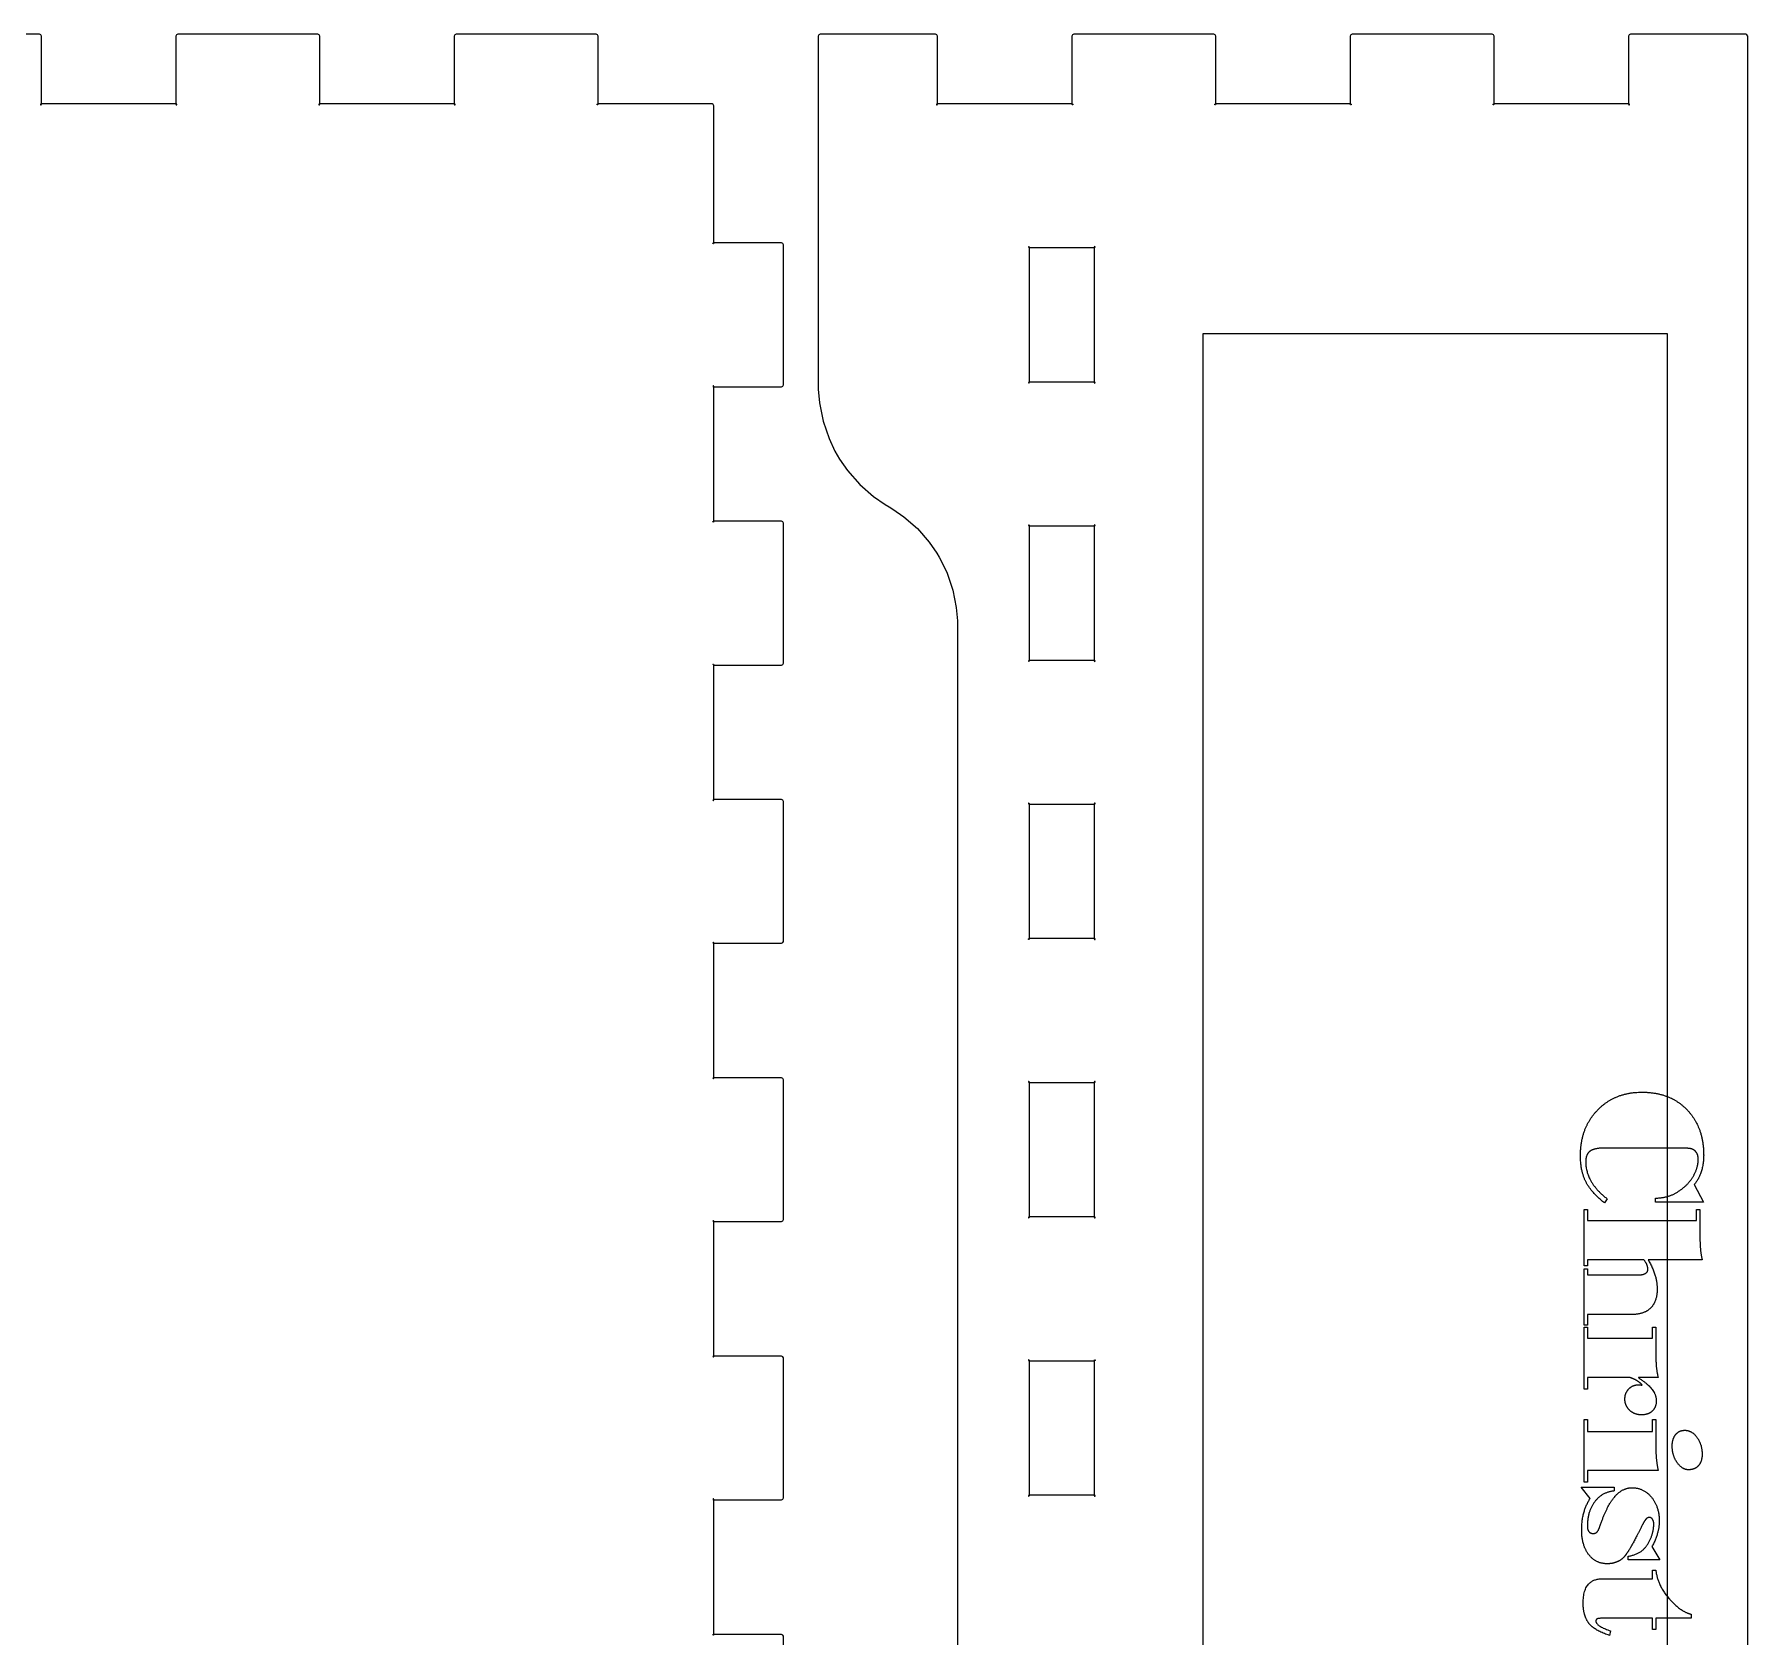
# Model space of a CAD drawing. Header units: millimetres. Extents: x 10 to 778, y 22 to 238.
# Drawn here: x 299.6 to 373.5, y 168.8 to 237.9 of the extents above; entities that cross this region are included whole.
import ezdxf

# ---------------------------------------------------------------- set-up
doc = ezdxf.new("R2010")
doc.units = ezdxf.units.MM
doc.layers.get('0').update_dxf_attribs({"linetype": 'CONTINUOUS'})

msp = doc.modelspace()

# ---------------------------------------------------------------- linework, layer by layer
for p, q in [((370.595, 189.871), (367.299, 189.871)), ((367.418, 187.683), (367.299, 187.507)), ((369.502, 187.537), (369.502, 187.713)), ((371.176, 188.302), (371.572, 187.537)), ((366.419, 184.793), (366.419, 187.217)), ((366.419, 187.217), (366.572, 187.217)), ((366.572, 187.217), (366.572, 186.751)), ((371.572, 187.537), (369.502, 187.537)), ((371.266, 186.751), (371.266, 187.217)), ((371.266, 187.217), (371.419, 187.217)), ((371.419, 187.217), (371.419, 185.964)), ((366.572, 186.751), (371.266, 186.751)), ((366.572, 184.793), (366.419, 184.793)), ((368.999, 185.054), (366.572, 185.054)), ((366.572, 185.054), (366.572, 184.793)), ((371.512, 185.054), (369.182, 185.054)), ((366.419, 182.228), (366.419, 184.659)), ((366.419, 184.659), (366.572, 184.659)), ((366.572, 184.659), (366.572, 184.405)), ((366.572, 184.405), (368.779, 184.405)), ((368.488, 182.694), (366.572, 182.694)), ((366.572, 182.694), (366.572, 182.228)), ((366.572, 182.228), (366.419, 182.228)), ((366.419, 179.48), (366.419, 182.146)), ((366.419, 182.146), (366.572, 182.146)), ((366.572, 182.146), (366.572, 181.672)), ((369.368, 181.672), (369.368, 182.146)), ((369.368, 182.146), (369.517, 182.146)), ((369.517, 182.146), (369.517, 180.9)), ((366.572, 181.672), (369.368, 181.672)), ((368.358, 179.976), (366.572, 179.976)), ((366.572, 179.976), (366.572, 179.48)), ((369.618, 179.976), (368.771, 179.976)), ((368.771, 179.976), (368.771, 179.961)), ((368.917, 179.64), (368.932, 179.655)), ((366.572, 179.48), (366.419, 179.48)), ((366.419, 175.464), (366.419, 178.16)), ((366.419, 178.16), (366.572, 178.16)), ((366.572, 178.16), (366.572, 177.653)), ((369.368, 177.653), (369.368, 178.16)), ((369.368, 178.16), (369.517, 178.16)), ((369.517, 178.16), (369.517, 176.9)), ((366.572, 177.653), (369.368, 177.653)), ((369.618, 175.96), (366.572, 175.96)), ((366.572, 175.96), (366.572, 175.464)), ((366.68, 174.756), (366.296, 175.244)), ((366.296, 175.244), (367.724, 175.244)), ((366.572, 175.464), (366.419, 175.464)), ((367.724, 175.244), (367.724, 175.084)), ((368.328, 172.112), (368.328, 172.273)), ((369.349, 172.686), (369.689, 172.112)), ((369.689, 172.112), (368.328, 172.112)), ((369.368, 171.296), (369.368, 171.669)), ((369.368, 171.669), (369.517, 171.669)), ((367.198, 171.296), (369.368, 171.296)), ((369.368, 169.599), (367.336, 169.599)), ((369.368, 169.103), (369.368, 169.599)), ((371.038, 169.599), (369.517, 169.599)), ((369.517, 169.599), (369.517, 169.103)), ((371.038, 169.767), (371.038, 169.599)), ((367.563, 169.051), (367.519, 168.853)), ((369.517, 169.103), (369.368, 169.103))]:
    msp.add_line(p, q)
for points in [[(331.9, 162.8), (331.9, 168.8), (331.9, 168.818), (331.87, 168.872), (331.816, 168.9), (331.8, 168.9), (328.9, 168.9), (328.9, 168.891), (328.885, 168.859), (328.862, 168.863), (328.858, 168.887), (328.889, 168.9), (328.9, 168.9), (328.9, 174.701), (331.8, 174.701), (331.816, 174.701), (331.87, 174.73), (331.9, 174.783), (331.9, 174.8), (331.9, 180.8), (331.9, 180.818), (331.87, 180.87), (331.816, 180.899), (331.8, 180.899), (328.9, 180.899), (328.9, 186.7), (331.8, 186.7), (331.816, 186.7), (331.87, 186.73), (331.9, 186.783), (331.9, 186.8), (331.9, 192.8), (331.9, 192.818), (331.87, 192.872), (331.816, 192.901), (331.8, 192.901), (328.9, 192.901), (328.889, 192.901), (328.858, 192.887), (328.862, 192.863), (328.885, 192.859), (328.9, 192.891), (328.9, 192.901), (328.9, 198.699), (331.8, 198.699), (331.816, 198.699), (331.87, 198.73), (331.9, 198.783), (331.9, 198.8), (331.9, 204.8), (331.9, 204.818), (331.87, 204.871), (331.816, 204.9), (331.8, 204.9), (328.9, 204.9), (328.9, 210.701), (328.889, 210.701), (328.858, 210.716), (328.862, 210.738), (328.885, 210.743), (328.9, 210.712), (328.9, 210.701), (331.8, 210.701), (331.816, 210.701), (331.87, 210.73), (331.9, 210.783), (331.9, 210.8), (331.9, 216.8), (331.9, 216.818), (331.87, 216.872), (331.816, 216.9), (331.8, 216.9), (328.9, 216.9), (328.9, 216.891), (328.885, 216.859), (328.862, 216.863), (328.858, 216.887), (328.889, 216.9), (328.9, 216.9), (328.9, 222.7), (328.9, 222.712), (328.885, 222.743), (328.862, 222.738), (328.858, 222.716), (328.889, 222.7), (328.9, 222.7), (331.8, 222.7), (331.816, 222.7), (331.87, 222.729), (331.9, 222.783), (331.9, 222.8), (331.9, 228.8), (331.9, 228.818), (331.87, 228.872), (331.816, 228.901), (331.8, 228.901), (328.9, 228.901), (328.9, 228.891), (328.885, 228.859), (328.862, 228.863), (328.858, 228.887), (328.889, 228.901), (328.9, 228.901), (328.9, 234.8), (328.9, 234.818), (328.87, 234.871), (328.816, 234.9), (328.8, 234.9), (323.9, 234.9), (323.9, 234.891), (323.885, 234.859), (323.862, 234.863), (323.857, 234.887), (323.888, 234.9), (323.9, 234.9), (323.9, 237.8), (323.9, 237.818), (323.871, 237.871), (323.817, 237.9), (323.8, 237.9), (317.801, 237.9), (317.783, 237.9), (317.729, 237.871), (317.7, 237.818), (317.7, 237.8), (317.7, 234.9), (317.7, 234.891), (317.713, 234.859), (317.737, 234.863), (317.741, 234.887), (317.71, 234.9), (317.7, 234.9), (311.9, 234.9), (311.889, 234.9), (311.857, 234.887), (311.863, 234.863), (311.884, 234.859), (311.9, 234.891), (311.9, 234.9), (311.9, 237.8), (311.9, 237.818), (311.871, 237.871), (311.817, 237.9), (311.801, 237.9), (305.8, 237.9), (305.782, 237.9), (305.729, 237.871), (305.7, 237.818), (305.7, 237.8), (305.7, 234.9), (305.7, 234.891), (305.714, 234.859), (305.737, 234.863), (305.741, 234.887), (305.709, 234.9), (305.7, 234.9), (299.9, 234.9), (299.889, 234.9), (299.857, 234.887), (299.863, 234.863), (299.884, 234.859), (299.9, 234.891), (299.9, 234.9), (299.9, 237.8), (299.9, 237.818), (299.871, 237.871), (299.817, 237.9), (299.8, 237.9), (293.8, 237.9)], [(373.479, 24.801), (373.479, 234.8), (373.479, 237.8), (373.479, 237.818), (373.447, 237.871), (373.394, 237.9), (373.376, 237.9), (368.438, 237.9), (368.42, 237.9), (368.371, 237.871), (368.339, 237.818), (368.339, 237.8), (368.339, 234.9), (362.539, 234.9), (362.539, 234.891), (362.525, 234.859), (362.5, 234.863), (362.497, 234.887), (362.529, 234.9), (362.539, 234.9), (362.539, 237.8), (362.539, 237.818), (362.511, 237.871), (362.454, 237.9), (362.44, 237.9), (356.44, 237.9), (356.422, 237.9), (356.369, 237.871), (356.341, 237.818), (356.341, 237.8), (356.341, 234.9), (356.351, 234.9), (356.38, 234.887), (356.376, 234.863), (356.355, 234.859), (356.341, 234.891), (356.341, 234.9), (350.54, 234.9), (350.54, 234.891), (350.525, 234.859), (350.501, 234.863), (350.497, 234.887), (350.529, 234.9), (350.54, 234.9), (350.54, 237.8), (350.54, 237.818), (350.509, 237.871), (350.456, 237.9), (350.439, 237.9), (344.439, 237.9), (344.422, 237.9), (344.368, 237.871), (344.339, 237.818), (344.339, 237.8), (344.339, 234.9), (344.348, 234.9), (344.38, 234.887), (344.376, 234.863), (344.352, 234.859), (344.339, 234.891), (344.339, 234.9), (338.54, 234.9), (338.54, 237.8), (338.54, 237.818), (338.51, 237.871), (338.456, 237.9), (338.439, 237.9), (333.5, 237.9), (333.483, 237.9), (333.429, 237.871), (333.4, 237.818), (333.4, 237.8), (333.4, 234.8), (333.4, 222.8), (333.4, 222.601), (333.452, 222.003), (333.608, 221.222), (333.863, 220.468), (334.117, 219.924), (334.217, 219.75), (334.316, 219.578), (334.661, 219.086), (335.187, 218.487), (335.785, 217.962), (336.277, 217.617), (336.451, 217.516), (336.617, 217.422), (337.093, 217.088), (337.672, 216.581), (338.179, 216.002), (338.514, 215.526), (338.61, 215.358), (338.705, 215.192), (338.951, 214.665), (339.199, 213.935), (339.349, 213.18), (339.4, 212.601), (339.4, 212.408), (339.4, 47.192)]]:
    msp.add_lwpolyline(points)
for points in [[(338.497, 234.887), (338.501, 234.863), (338.525, 234.859), (338.54, 234.891), (338.54, 234.9), (338.529, 234.9)], [(368.339, 234.891), (368.353, 234.859), (368.378, 234.863), (368.381, 234.887), (368.349, 234.9), (368.339, 234.9)], [(342.5, 228.699), (342.5, 228.71), (342.485, 228.742), (342.462, 228.738), (342.458, 228.714), (342.489, 228.699)], [(342.5, 225.8), (342.5, 228.699), (345.301, 228.699), (345.31, 228.699), (345.342, 228.714), (345.338, 228.738), (345.314, 228.742), (345.301, 228.71), (345.301, 228.699), (345.301, 222.901), (345.301, 222.891), (345.314, 222.859), (345.338, 222.863), (345.342, 222.887), (345.31, 222.901), (345.301, 222.901), (342.5, 222.901)], [(350, 35), (350, 225), (370, 225), (370, 35)], [(342.462, 222.863), (342.485, 222.859), (342.5, 222.891), (342.5, 222.901), (342.489, 222.901), (342.458, 222.887)], [(342.5, 216.712), (342.485, 216.743), (342.462, 216.738), (342.458, 216.716), (342.489, 216.701), (342.5, 216.701)], [(342.485, 210.859), (342.5, 210.891), (342.5, 210.9), (342.5, 213.8), (342.5, 216.701), (345.301, 216.701), (345.301, 210.9), (345.301, 210.891), (345.314, 210.859), (345.338, 210.863), (345.342, 210.887), (345.31, 210.9), (345.301, 210.9), (342.5, 210.9), (342.489, 210.9), (342.458, 210.887), (342.462, 210.863)], [(345.342, 216.716), (345.338, 216.738), (345.314, 216.743), (345.301, 216.712), (345.301, 216.701), (345.31, 216.701)], [(328.9, 204.9), (328.889, 204.9), (328.858, 204.887), (328.862, 204.863), (328.885, 204.859), (328.9, 204.891)], [(342.5, 204.712), (342.485, 204.743), (342.462, 204.738), (342.458, 204.716), (342.489, 204.701), (342.5, 204.701), (345.301, 204.701), (345.31, 204.701), (345.342, 204.716), (345.338, 204.738), (345.314, 204.743), (345.301, 204.712), (345.301, 204.701), (345.301, 198.901), (342.5, 198.901), (342.5, 198.891), (342.485, 198.859), (342.462, 198.863), (342.458, 198.887), (342.489, 198.901), (342.5, 198.901), (342.5, 201.8), (342.5, 204.701)], [(345.31, 198.901), (345.301, 198.901), (345.301, 198.891), (345.314, 198.859), (345.338, 198.863), (345.342, 198.887)], [(328.885, 198.742), (328.862, 198.738), (328.858, 198.714), (328.889, 198.699), (328.9, 198.699), (328.9, 198.71)], [(342.462, 192.738), (342.458, 192.714), (342.489, 192.699), (342.5, 192.699), (342.5, 192.711), (342.485, 192.742)], [(345.301, 186.901), (342.5, 186.901), (342.5, 189.8), (342.5, 192.699), (345.301, 192.699)], [(345.301, 192.711), (345.301, 192.699), (345.31, 192.699), (345.342, 192.714), (345.338, 192.738), (345.314, 192.742)], [(328.885, 186.742), (328.862, 186.738), (328.858, 186.715), (328.889, 186.7), (328.9, 186.7), (328.9, 186.71)], [(342.462, 186.863), (342.485, 186.859), (342.5, 186.891), (342.5, 186.901), (342.489, 186.901), (342.458, 186.887)], [(345.342, 186.887), (345.31, 186.901), (345.301, 186.901), (345.301, 186.891), (345.314, 186.859), (345.338, 186.863)], [(328.858, 180.885), (328.862, 180.862), (328.885, 180.858), (328.9, 180.89), (328.9, 180.899), (328.889, 180.899)], [(342.5, 180.699), (342.5, 180.71), (342.485, 180.742), (342.462, 180.738), (342.458, 180.715), (342.489, 180.699)], [(342.5, 177.8), (342.5, 180.699), (345.301, 180.699), (345.301, 180.71), (345.314, 180.742), (345.338, 180.738), (345.342, 180.715), (345.31, 180.699), (345.301, 180.699), (345.301, 174.901), (345.301, 174.891), (345.314, 174.859), (345.338, 174.863), (345.342, 174.887), (345.31, 174.901), (345.301, 174.901), (342.5, 174.901)], [(328.862, 174.738), (328.858, 174.716), (328.889, 174.701), (328.9, 174.701), (328.9, 174.712), (328.885, 174.744)], [(342.485, 174.859), (342.5, 174.891), (342.5, 174.901), (342.489, 174.901), (342.458, 174.887), (342.462, 174.863)]]:
    msp.add_lwpolyline(points, close=True)
for points in [[(367.008, 191.514), (367.75, 192.28), (368.924, 192.28)], [(368.924, 192.28), (370.129, 192.28), (370.854, 191.529)], [(366.266, 189.551), (366.266, 190.748), (367.008, 191.514)], [(370.854, 191.529), (371.579, 190.777), (371.579, 189.569)], [(366.506, 188.402), (366.266, 188.865), (366.266, 189.551)], [(366.682, 189.737), (366.493, 189.603), (366.493, 189.286)], [(366.493, 189.286), (366.493, 188.391), (367.418, 187.683)], [(367.299, 189.871), (366.87, 189.871), (366.682, 189.737)], [(371.027, 189.842), (370.886, 189.871), (370.595, 189.871)], [(371.257, 189.692), (371.169, 189.812), (371.027, 189.842)], [(371.12, 188.639), (371.344, 189.014), (371.344, 189.39)], [(371.579, 189.569), (371.579, 188.79), (371.176, 188.302)], [(371.344, 189.39), (371.344, 189.573), (371.257, 189.692)], [(370.472, 187.988), (370.897, 188.264), (371.12, 188.639)], [(367.299, 187.507), (366.747, 187.94), (366.506, 188.402)], [(369.502, 187.713), (370.047, 187.713), (370.472, 187.988)], [(371.419, 185.964), (371.419, 185.446), (371.512, 185.054)], [(369.174, 184.651), (369.174, 184.83), (368.999, 185.054)], [(369.182, 185.054), (369.573, 184.416), (369.573, 183.779)], [(368.779, 184.405), (369.174, 184.405), (369.174, 184.651)], [(369.573, 183.779), (369.573, 183.257), (369.297, 182.975)], [(369.297, 182.975), (369.021, 182.694), (368.488, 182.694)], [(369.517, 180.9), (369.517, 180.341), (369.618, 179.976)], [(368.352, 179.487), (368.522, 179.663), (368.779, 179.663)], [(368.619, 179.883), (368.432, 179.976), (368.358, 179.976)], [(368.932, 179.655), (368.805, 179.789), (368.619, 179.883)], [(368.771, 179.961), (369.536, 179.48), (369.536, 178.977)], [(368.779, 179.663), (368.868, 179.663), (368.917, 179.64)], [(368.182, 179.044), (368.182, 179.312), (368.352, 179.487)], [(368.389, 178.561), (368.182, 178.757), (368.182, 179.044)], [(369.536, 178.977), (369.536, 178.697), (369.364, 178.531)], [(368.902, 178.365), (368.596, 178.365), (368.389, 178.561)], [(369.364, 178.531), (369.193, 178.365), (368.902, 178.365)], [(370.222, 177.023), (370.222, 177.328), (370.371, 177.515)], [(370.371, 177.515), (370.52, 177.701), (370.762, 177.701)], [(370.762, 177.701), (371.068, 177.701), (371.29, 177.397)], [(371.29, 177.397), (371.512, 177.094), (371.512, 176.669)], [(369.517, 176.9), (369.517, 176.422), (369.618, 175.96)], [(370.438, 176.305), (370.222, 176.613), (370.222, 177.023)], [(371.512, 176.669), (371.512, 176.355), (371.357, 176.176)], [(370.93, 175.997), (370.654, 175.997), (370.438, 176.305)], [(371.357, 176.176), (371.202, 175.997), (370.93, 175.997)], [(367.755, 174.853), (368.089, 175.222), (368.481, 175.222)], [(368.481, 175.222), (368.995, 175.222), (369.329, 174.814)], [(366.318, 173.417), (366.318, 174.193), (366.68, 174.756)], [(366.879, 174.616), (366.564, 174.196), (366.564, 173.585)], [(367.724, 175.084), (367.194, 175.035), (366.879, 174.616)], [(367.105, 173.563), (367.422, 174.484), (367.755, 174.853)], [(369.329, 174.814), (369.663, 174.405), (369.663, 173.779)], [(369.079, 173.857), (369.014, 173.775), (368.932, 173.607)], [(369.238, 173.939), (369.144, 173.939), (369.079, 173.857)], [(369.165, 172.787), (369.428, 173.22), (369.428, 173.656)], [(369.374, 173.861), (369.32, 173.939), (369.238, 173.939)], [(369.663, 173.779), (369.663, 173.257), (369.349, 172.686)], [(369.428, 173.656), (369.428, 173.783), (369.374, 173.861)], [(366.62, 172.343), (366.318, 172.742), (366.318, 173.417)], [(366.564, 173.585), (366.564, 173.249), (366.814, 173.249)], [(366.814, 173.249), (366.918, 173.249), (366.984, 173.318)], [(366.984, 173.318), (367.049, 173.387), (367.105, 173.563)], [(368.932, 173.607), (368.574, 172.903), (368.423, 172.642)], [(367.425, 171.944), (366.922, 171.944), (366.62, 172.343)], [(368.147, 172.239), (368.022, 172.097), (367.832, 172.021)], [(368.423, 172.642), (368.272, 172.381), (368.147, 172.239)], [(368.328, 172.273), (368.902, 172.355), (369.165, 172.787)], [(367.832, 172.021), (367.642, 171.944), (367.425, 171.944)], [(369.517, 171.669), (369.581, 171.023), (370.08, 170.451)], [(366.381, 170.24), (366.381, 171.296), (367.198, 171.296)], [(366.592, 169.426), (366.381, 169.763), (366.381, 170.24)], [(370.08, 170.451), (370.58, 169.879), (371.038, 169.767)], [(367.519, 168.853), (366.803, 169.088), (366.592, 169.426)], [(367, 169.571), (366.93, 169.543), (366.93, 169.469)], [(366.93, 169.469), (366.93, 169.264), (367.563, 169.051)], [(367.336, 169.599), (367.071, 169.599), (367, 169.571)]]:
    msp.add_open_spline(points, degree=2)

doc.saveas('drawing.dxf')
